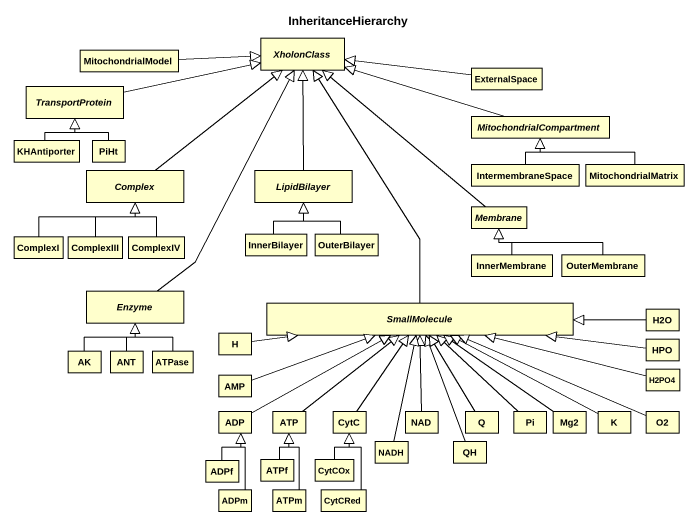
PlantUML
@startuml
title InheritanceHierarchy
hide circle
hide empty members
class MitochondrialModel
abstract class XholonClass
abstract class TransportProtein
class ExternalSpace
abstract class MitochondrialCompartment
class KHAntiporter
abstract class Complex
class PiHt
abstract class LipidBilayer
class IntermembraneSpace
class MitochondrialMatrix
abstract class Membrane
class ComplexI
class ComplexIII
class ComplexIV
class InnerBilayer
class OuterBilayer
class InnerMembrane
class OuterMembrane
abstract class Enzyme
abstract class SmallMolecule
class H2O
class AK
class ANT
class ATPase
class H
class HPO
class AMP
class H2PO4
class ADP
class ATP
class CytC
class NADH
class NAD
class QH
class Q
class Pi
class Mg2
class K
class O2
class ADPf
class ATPf
class CytCOx
class ADPm
class ATPm
class CytCRed
MitochondrialModel -right-|> XholonClass
TransportProtein -right-|> XholonClass
ExternalSpace -left-|> XholonClass
MitochondrialCompartment -left-|> XholonClass
KHAntiporter -up-|> TransportProtein
Complex -up-|> XholonClass
PiHt -up-|> TransportProtein
LipidBilayer -up-|> XholonClass
IntermembraneSpace -up-|> MitochondrialCompartment
MitochondrialMatrix -left-|> MitochondrialCompartment
Membrane -up-|> XholonClass
ComplexI -up-|> Complex
ComplexIII -up-|> Complex
ComplexIV -up-|> Complex
InnerBilayer -up-|> LipidBilayer
OuterBilayer -up-|> LipidBilayer
InnerMembrane -up-|> Membrane
OuterMembrane -left-|> Membrane
Enzyme -up-|> XholonClass
SmallMolecule -up-|> XholonClass
H2O -left-|> SmallMolecule
AK -up-|> Enzyme
ANT -up-|> Enzyme
ATPase -up-|> Enzyme
H -right-|> SmallMolecule
HPO -left-|> SmallMolecule
AMP -right-|> SmallMolecule
H2PO4 -left-|> SmallMolecule
ADP -right-|> SmallMolecule
ATP -up-|> SmallMolecule
CytC -up-|> SmallMolecule
NADH -up-|> SmallMolecule
NAD -up-|> SmallMolecule
QH -up-|> SmallMolecule
Q -up-|> SmallMolecule
Pi -up-|> SmallMolecule
Mg2 -up-|> SmallMolecule
K -left-|> SmallMolecule
O2 -left-|> SmallMolecule
ADPf -up-|> ADP
ATPf -up-|> ATP
CytCOx -up-|> CytC
ADPm -up-|> ADP
ATPm -up-|> ATP
CytCRed -up-|> CytC
@enduml
